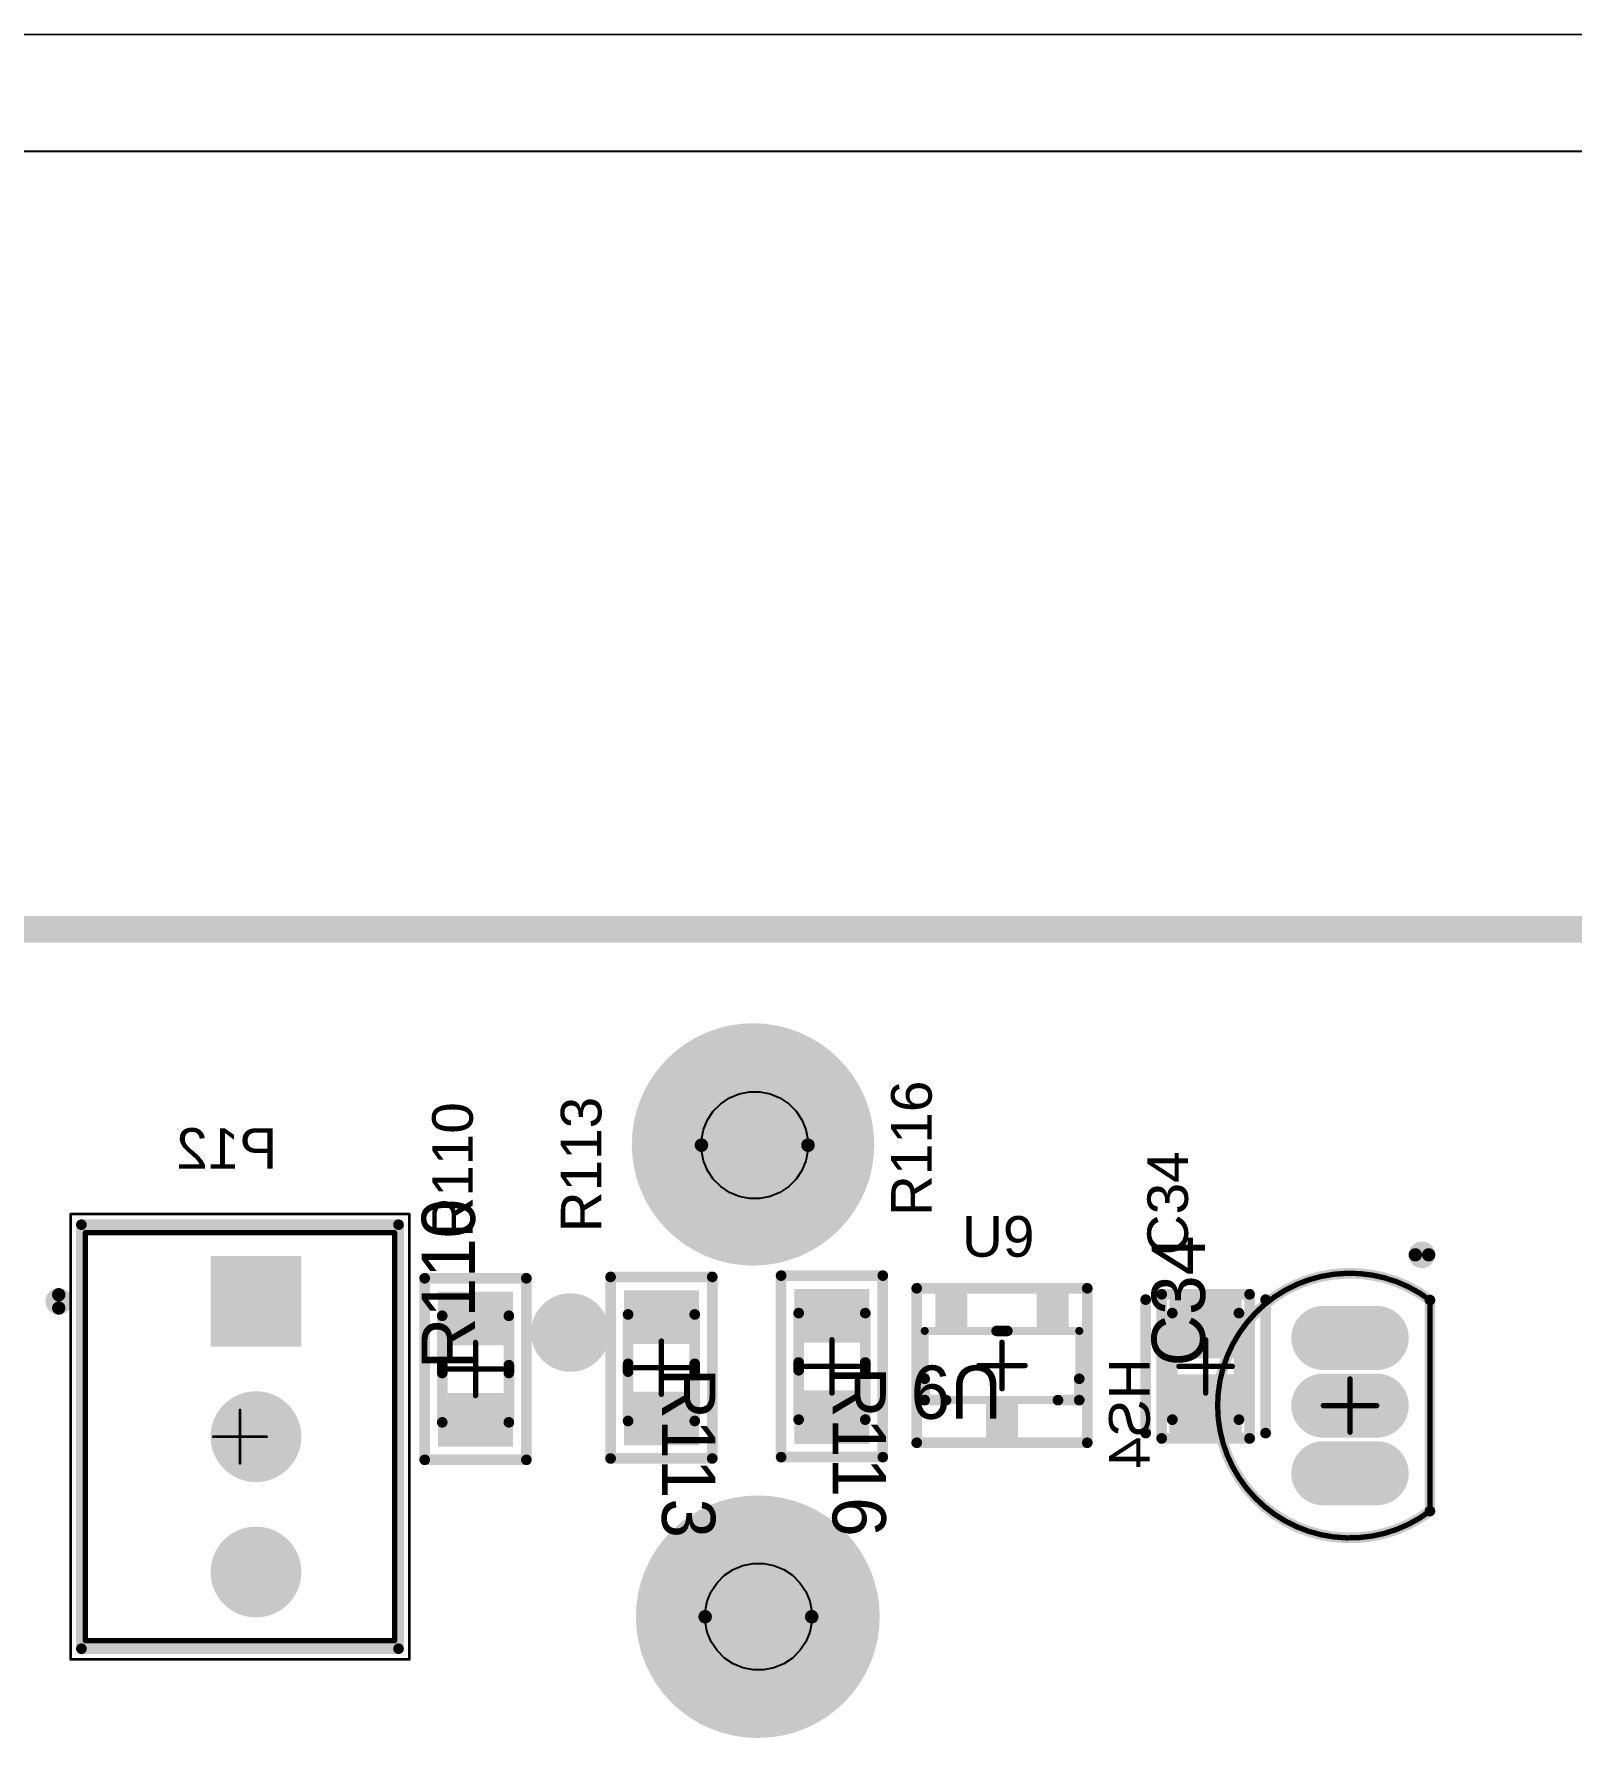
# Model space of a CAD drawing. Header units: millimetres. Extents: x 54 to 247, y 53 to 195.
# Drawn here: x 184.12 to 212.98, y 162.6 to 194.58 of the extents above; entities that cross this region are included whole.
import ezdxf

# ---------------------------------------------------------------- set-up
doc = ezdxf.new("R2010")
doc.units = ezdxf.units.MM
for name, color, linetype in [('BottomOverlay', 54, 'Continuous'), ('BottomSolder', 6, 'Continuous'), ('Mechanical1', 6, 'Continuous'), ('Mechanical10', 56, 'Continuous'), ('Mechanical12', 56, 'Continuous'), ('Mechanical13', 56, 'Continuous'), ('Mechanical15', 56, 'Continuous'), ('MultiLayer', 9, 'Continuous'), ('PadHoleLayer', 156, 'Continuous'), ('TopOverlay', 2, 'Continuous'), ('TopPaste', 8, 'Continuous'), ('TopSolder', 216, 'Continuous'), ('ViaHoleLayer', 16, 'Continuous')]:
    doc.layers.add(name, color=color, linetype=linetype)
doc.styles.add('Arial', font='arial.ttf', dxfattribs={"height": 0.2})

# ---------------------------------------------------------------- blocks, each defined once
blk = doc.blocks.new('V______CRCW0805__3_IPC_B_175')
at = {"layer": 'TopPaste'}
for points in [[(-1.454, 0.704), (-0.448, 0.704), (-0.448, -0.704), (-1.454, -0.704)], [(0.448, 0.704), (1.454, 0.704), (1.454, -0.704), (0.448, -0.704)]]:
    blk.add_hatch(color=8, dxfattribs=at).paths.add_polyline_path(points)
at = {"layer": 'TopSolder'}
for points in [[(-1.454, 0.704), (-0.448, 0.704), (-0.448, -0.704), (-1.454, -0.704)], [(0.448, 0.704), (1.454, 0.704), (1.454, -0.704), (0.448, -0.704)]]:
    blk.add_hatch(color=216, dxfattribs=at).paths.add_polyline_path(points)
at = {"layer": 'Mechanical10', "const_width": 0.2}
for points in [[(1.704, 0.954), (-1.704, 0.954)], [(-1.704, -0.954), (-1.704, 0.954)], [(1.704, -0.954), (1.704, 0.954)], [(1.704, -0.954), (-1.704, -0.954)]]:
    blk.add_lwpolyline(points, dxfattribs=at)
at = {"layer": 'Mechanical10', "const_width": 0.1}
for points in [[(-1.754, 0.954, 1), (-1.654, 0.954, 1)], [(-1.754, 0.954, 1), (-1.654, 0.954, 1)], [(1.654, 0.954, 1), (1.754, 0.954, 1)], [(1.654, 0.954, 1), (1.754, 0.954, 1)], [(-1.754, -0.954, 1), (-1.654, -0.954, 1)], [(-1.754, -0.954, 1), (-1.654, -0.954, 1)], [(1.654, -0.954, 1), (1.754, -0.954, 1)], [(1.654, -0.954, 1), (1.754, -0.954, 1)]]:
    blk.add_lwpolyline(points, format="xyb", close=True, dxfattribs=at)
at = {"layer": 'Mechanical12', "const_width": 0.2}
for points in [[(1, 0.625), (-1, 0.625)], [(-1, -0.625), (-1, 0.625)], [(1, -0.625), (1, 0.625)], [(1, -0.625), (-1, -0.625)]]:
    blk.add_lwpolyline(points, dxfattribs=at)
at = {"layer": 'Mechanical12', "const_width": 0.1}
for points in [[(-1.05, 0.625, 1), (-0.95, 0.625, 1)], [(-1.05, 0.625, 1), (-0.95, 0.625, 1)], [(0.95, 0.625, 1), (1.05, 0.625, 1)], [(0.95, 0.625, 1), (1.05, 0.625, 1)], [(-1.05, -0.625, 1), (-0.95, -0.625, 1)], [(-1.05, -0.625, 1), (-0.95, -0.625, 1)], [(0.95, -0.625, 1), (1.05, -0.625, 1)], [(0.95, -0.625, 1), (1.05, -0.625, 1)]]:
    blk.add_lwpolyline(points, format="xyb", close=True, dxfattribs=at)
at = {"layer": 'Mechanical15'}
for points, const_width in [([(1.704, 0.954), (-1.704, 0.954)], 0.2), ([(-1.704, -0.954), (-1.704, 0.954)], 0.2), ([(1.704, -0.954), (1.704, 0.954)], 0.2), ([(0, -0.5), (0, 0.5)], 0.1), ([(0.5, 0), (-0.5, 0)], 0.1), ([(1.704, -0.954), (-1.704, -0.954)], 0.2)]:
    blk.add_lwpolyline(points, dxfattribs=dict(at, const_width=const_width))
for points, const_width in [([(-1.754, 0.954, 1), (-1.654, 0.954, 1)], 0.1), ([(-1.754, 0.954, 1), (-1.654, 0.954, 1)], 0.1), ([(1.654, 0.954, 1), (1.754, 0.954, 1)], 0.1), ([(1.654, 0.954, 1), (1.754, 0.954, 1)], 0.1), ([(-0.025, 0.5, 1), (0.025, 0.5, 1)], 0.05), ([(-0.525, 0, 1), (-0.475, 0, 1)], 0.05), ([(0.475, 0, 1), (0.525, 0, 1)], 0.05), ([(-0.025, -0.5, 1), (0.025, -0.5, 1)], 0.05), ([(-1.754, -0.954, 1), (-1.654, -0.954, 1)], 0.1), ([(-1.754, -0.954, 1), (-1.654, -0.954, 1)], 0.1), ([(1.654, -0.954, 1), (1.754, -0.954, 1)], 0.1), ([(1.654, -0.954, 1), (1.754, -0.954, 1)], 0.1)]:
    blk.add_lwpolyline(points, format="xyb", close=True, dxfattribs=dict(at, const_width=const_width))
at = {"layer": 'TopOverlay', "const_width": 0.2}
for points in [[(0.073, 0.625), (-0.073, 0.625)], [(0.073, -0.625), (-0.073, -0.625)]]:
    blk.add_lwpolyline(points, dxfattribs=at)
at = {"layer": 'TopOverlay', "const_width": 0.1}
for points in [[(-0.123, 0.625, 1), (-0.023, 0.625, 1)], [(0.023, 0.625, 1), (0.123, 0.625, 1)], [(-0.123, -0.625, 1), (-0.023, -0.625, 1)], [(0.023, -0.625, 1), (0.123, -0.625, 1)]]:
    blk.add_lwpolyline(points, format="xyb", close=True, dxfattribs=at)
at = {"layer": 'Mechanical10'}
blk.add_text('R116', height=1, dxfattribs=at).set_placement((0, 0.011))
blk = doc.blocks.new('V______CRCW0805__3_IPC_B_178')
at = {"layer": 'TopPaste'}
for points in [[(-1.454, 0.704), (-0.448, 0.704), (-0.448, -0.704), (-1.454, -0.704)], [(0.448, 0.704), (1.454, 0.704), (1.454, -0.704), (0.448, -0.704)]]:
    blk.add_hatch(color=8, dxfattribs=at).paths.add_polyline_path(points)
at = {"layer": 'TopSolder'}
for points in [[(-1.454, 0.704), (-0.448, 0.704), (-0.448, -0.704), (-1.454, -0.704)], [(0.448, 0.704), (1.454, 0.704), (1.454, -0.704), (0.448, -0.704)]]:
    blk.add_hatch(color=216, dxfattribs=at).paths.add_polyline_path(points)
at = {"layer": 'Mechanical10', "const_width": 0.2}
for points in [[(1.704, 0.954), (-1.704, 0.954)], [(-1.704, -0.954), (-1.704, 0.954)], [(1.704, -0.954), (1.704, 0.954)], [(1.704, -0.954), (-1.704, -0.954)]]:
    blk.add_lwpolyline(points, dxfattribs=at)
at = {"layer": 'Mechanical10', "const_width": 0.1}
for points in [[(-1.754, 0.954, 1), (-1.654, 0.954, 1)], [(-1.754, 0.954, 1), (-1.654, 0.954, 1)], [(1.654, 0.954, 1), (1.754, 0.954, 1)], [(1.654, 0.954, 1), (1.754, 0.954, 1)], [(-1.754, -0.954, 1), (-1.654, -0.954, 1)], [(-1.754, -0.954, 1), (-1.654, -0.954, 1)], [(1.654, -0.954, 1), (1.754, -0.954, 1)], [(1.654, -0.954, 1), (1.754, -0.954, 1)]]:
    blk.add_lwpolyline(points, format="xyb", close=True, dxfattribs=at)
at = {"layer": 'Mechanical12', "const_width": 0.2}
for points in [[(1, 0.625), (-1, 0.625)], [(-1, -0.625), (-1, 0.625)], [(1, -0.625), (1, 0.625)], [(1, -0.625), (-1, -0.625)]]:
    blk.add_lwpolyline(points, dxfattribs=at)
at = {"layer": 'Mechanical12', "const_width": 0.1}
for points in [[(-1.05, 0.625, 1), (-0.95, 0.625, 1)], [(-1.05, 0.625, 1), (-0.95, 0.625, 1)], [(0.95, 0.625, 1), (1.05, 0.625, 1)], [(0.95, 0.625, 1), (1.05, 0.625, 1)], [(-1.05, -0.625, 1), (-0.95, -0.625, 1)], [(-1.05, -0.625, 1), (-0.95, -0.625, 1)], [(0.95, -0.625, 1), (1.05, -0.625, 1)], [(0.95, -0.625, 1), (1.05, -0.625, 1)]]:
    blk.add_lwpolyline(points, format="xyb", close=True, dxfattribs=at)
at = {"layer": 'Mechanical15'}
for points, const_width in [([(1.704, 0.954), (-1.704, 0.954)], 0.2), ([(-1.704, -0.954), (-1.704, 0.954)], 0.2), ([(1.704, -0.954), (1.704, 0.954)], 0.2), ([(0, -0.5), (0, 0.5)], 0.1), ([(0.5, 0), (-0.5, 0)], 0.1), ([(1.704, -0.954), (-1.704, -0.954)], 0.2)]:
    blk.add_lwpolyline(points, dxfattribs=dict(at, const_width=const_width))
for points, const_width in [([(-1.754, 0.954, 1), (-1.654, 0.954, 1)], 0.1), ([(-1.754, 0.954, 1), (-1.654, 0.954, 1)], 0.1), ([(1.654, 0.954, 1), (1.754, 0.954, 1)], 0.1), ([(1.654, 0.954, 1), (1.754, 0.954, 1)], 0.1), ([(-0.025, 0.5, 1), (0.025, 0.5, 1)], 0.05), ([(-0.525, 0, 1), (-0.475, 0, 1)], 0.05), ([(0.475, 0, 1), (0.525, 0, 1)], 0.05), ([(-0.025, -0.5, 1), (0.025, -0.5, 1)], 0.05), ([(-1.754, -0.954, 1), (-1.654, -0.954, 1)], 0.1), ([(-1.754, -0.954, 1), (-1.654, -0.954, 1)], 0.1), ([(1.654, -0.954, 1), (1.754, -0.954, 1)], 0.1), ([(1.654, -0.954, 1), (1.754, -0.954, 1)], 0.1)]:
    blk.add_lwpolyline(points, format="xyb", close=True, dxfattribs=dict(at, const_width=const_width))
at = {"layer": 'TopOverlay', "const_width": 0.2}
for points in [[(0.073, 0.625), (-0.073, 0.625)], [(0.073, -0.625), (-0.073, -0.625)]]:
    blk.add_lwpolyline(points, dxfattribs=at)
at = {"layer": 'TopOverlay', "const_width": 0.1}
for points in [[(-0.123, 0.625, 1), (-0.023, 0.625, 1)], [(0.023, 0.625, 1), (0.123, 0.625, 1)], [(-0.123, -0.625, 1), (-0.023, -0.625, 1)], [(0.023, -0.625, 1), (0.123, -0.625, 1)]]:
    blk.add_lwpolyline(points, format="xyb", close=True, dxfattribs=at)
at = {"layer": 'Mechanical10'}
blk.add_text('R113', height=1, dxfattribs=at).set_placement((0, 0.011))
blk = doc.blocks.new('V______CRCW0805__3_IPC_B_181')
at = {"layer": 'TopPaste'}
for points in [[(-1.454, 0.704), (-0.448, 0.704), (-0.448, -0.704), (-1.454, -0.704)], [(0.448, 0.704), (1.454, 0.704), (1.454, -0.704), (0.448, -0.704)]]:
    blk.add_hatch(color=8, dxfattribs=at).paths.add_polyline_path(points)
at = {"layer": 'TopSolder'}
for points in [[(-1.454, 0.704), (-0.448, 0.704), (-0.448, -0.704), (-1.454, -0.704)], [(0.448, 0.704), (1.454, 0.704), (1.454, -0.704), (0.448, -0.704)]]:
    blk.add_hatch(color=216, dxfattribs=at).paths.add_polyline_path(points)
at = {"layer": 'Mechanical10', "const_width": 0.2}
for points in [[(-1.704, 0.954), (1.704, 0.954)], [(-1.704, 0.954), (-1.704, -0.954)], [(1.704, 0.954), (1.704, -0.954)], [(-1.704, -0.954), (1.704, -0.954)]]:
    blk.add_lwpolyline(points, dxfattribs=at)
at = {"layer": 'Mechanical10', "const_width": 0.1}
for points in [[(-1.754, 0.954, 1), (-1.654, 0.954, 1)], [(-1.754, 0.954, 1), (-1.654, 0.954, 1)], [(1.654, 0.954, 1), (1.754, 0.954, 1)], [(1.654, 0.954, 1), (1.754, 0.954, 1)], [(-1.754, -0.954, 1), (-1.654, -0.954, 1)], [(-1.754, -0.954, 1), (-1.654, -0.954, 1)], [(1.654, -0.954, 1), (1.754, -0.954, 1)], [(1.654, -0.954, 1), (1.754, -0.954, 1)]]:
    blk.add_lwpolyline(points, format="xyb", close=True, dxfattribs=at)
at = {"layer": 'Mechanical12', "const_width": 0.2}
for points in [[(-1, 0.625), (1, 0.625)], [(-1, 0.625), (-1, -0.625)], [(1, 0.625), (1, -0.625)], [(-1, -0.625), (1, -0.625)]]:
    blk.add_lwpolyline(points, dxfattribs=at)
at = {"layer": 'Mechanical12', "const_width": 0.1}
for points in [[(-1.05, 0.625, 1), (-0.95, 0.625, 1)], [(-1.05, 0.625, 1), (-0.95, 0.625, 1)], [(0.95, 0.625, 1), (1.05, 0.625, 1)], [(0.95, 0.625, 1), (1.05, 0.625, 1)], [(-1.05, -0.625, 1), (-0.95, -0.625, 1)], [(-1.05, -0.625, 1), (-0.95, -0.625, 1)], [(0.95, -0.625, 1), (1.05, -0.625, 1)], [(0.95, -0.625, 1), (1.05, -0.625, 1)]]:
    blk.add_lwpolyline(points, format="xyb", close=True, dxfattribs=at)
at = {"layer": 'Mechanical15'}
for points, const_width in [([(-1.704, 0.954), (1.704, 0.954)], 0.2), ([(-1.704, 0.954), (-1.704, -0.954)], 0.2), ([(1.704, 0.954), (1.704, -0.954)], 0.2), ([(0, 0.5), (0, -0.5)], 0.1), ([(-0.5, 0), (0.5, 0)], 0.1), ([(-1.704, -0.954), (1.704, -0.954)], 0.2)]:
    blk.add_lwpolyline(points, dxfattribs=dict(at, const_width=const_width))
for points, const_width in [([(-1.754, 0.954, 1), (-1.654, 0.954, 1)], 0.1), ([(-1.754, 0.954, 1), (-1.654, 0.954, 1)], 0.1), ([(1.654, 0.954, 1), (1.754, 0.954, 1)], 0.1), ([(1.654, 0.954, 1), (1.754, 0.954, 1)], 0.1), ([(-0.025, 0.5, 1), (0.025, 0.5, 1)], 0.05), ([(-0.525, 0, 1), (-0.475, 0, 1)], 0.05), ([(0.475, 0, 1), (0.525, 0, 1)], 0.05), ([(-0.025, -0.5, 1), (0.025, -0.5, 1)], 0.05), ([(-1.754, -0.954, 1), (-1.654, -0.954, 1)], 0.1), ([(-1.754, -0.954, 1), (-1.654, -0.954, 1)], 0.1), ([(1.654, -0.954, 1), (1.754, -0.954, 1)], 0.1), ([(1.654, -0.954, 1), (1.754, -0.954, 1)], 0.1)]:
    blk.add_lwpolyline(points, format="xyb", close=True, dxfattribs=dict(at, const_width=const_width))
at = {"layer": 'TopOverlay', "const_width": 0.2}
for points in [[(-0.073, 0.625), (0.073, 0.625)], [(-0.073, -0.625), (0.073, -0.625)]]:
    blk.add_lwpolyline(points, dxfattribs=at)
at = {"layer": 'TopOverlay', "const_width": 0.1}
for points in [[(-0.123, 0.625, 1), (-0.023, 0.625, 1)], [(0.023, 0.625, 1), (0.123, 0.625, 1)], [(-0.123, -0.625, 1), (-0.023, -0.625, 1)], [(0.023, -0.625, 1), (0.123, -0.625, 1)]]:
    blk.add_lwpolyline(points, format="xyb", close=True, dxfattribs=at)
at = {"layer": 'Mechanical10'}
blk.add_text('R110', height=1, dxfattribs=at).set_placement((0, 0.011))
blk = doc.blocks.new('KEMET_C0805C_DN_IPC_C_192')
at = {"layer": 'TopPaste'}
for points in [[(-1.253, 0.678), (-0.148, 0.678), (-0.148, -0.678), (-1.253, -0.678)], [(0.148, 0.678), (1.253, 0.678), (1.253, -0.678), (0.148, -0.678)]]:
    blk.add_hatch(color=8, dxfattribs=at).paths.add_polyline_path(points)
at = {"layer": 'TopSolder'}
for points in [[(-1.253, 0.678), (-0.148, 0.678), (-0.148, -0.678), (-1.253, -0.678)], [(0.148, 0.678), (1.253, 0.678), (1.253, -0.678), (0.148, -0.678)]]:
    blk.add_hatch(color=216, dxfattribs=at).paths.add_polyline_path(points)
at = {"layer": 'Mechanical10', "const_width": 0.2}
for points in [[(-1.353, 0.825), (1.353, 0.825)], [(-1.353, 0.825), (-1.353, -0.825)], [(1.353, 0.825), (1.353, -0.825)], [(-1.353, -0.825), (1.353, -0.825)]]:
    blk.add_lwpolyline(points, dxfattribs=at)
at = {"layer": 'Mechanical10', "const_width": 0.1}
for points in [[(-1.403, 0.825, 1), (-1.303, 0.825, 1)], [(-1.403, 0.825, 1), (-1.303, 0.825, 1)], [(1.303, 0.825, 1), (1.403, 0.825, 1)], [(1.303, 0.825, 1), (1.403, 0.825, 1)], [(-1.403, -0.825, 1), (-1.303, -0.825, 1)], [(-1.403, -0.825, 1), (-1.303, -0.825, 1)], [(1.303, -0.825, 1), (1.403, -0.825, 1)], [(1.303, -0.825, 1), (1.403, -0.825, 1)]]:
    blk.add_lwpolyline(points, format="xyb", close=True, dxfattribs=at)
at = {"layer": 'Mechanical12', "const_width": 0.2}
for points in [[(-1, 0.625), (1, 0.625)], [(-1, 0.625), (-1, -0.625)], [(1, 0.625), (1, -0.625)], [(-1, -0.625), (1, -0.625)]]:
    blk.add_lwpolyline(points, dxfattribs=at)
at = {"layer": 'Mechanical12', "const_width": 0.1}
for points in [[(-1.05, 0.625, 1), (-0.95, 0.625, 1)], [(-1.05, 0.625, 1), (-0.95, 0.625, 1)], [(0.95, 0.625, 1), (1.05, 0.625, 1)], [(0.95, 0.625, 1), (1.05, 0.625, 1)], [(-1.05, -0.625, 1), (-0.95, -0.625, 1)], [(-1.05, -0.625, 1), (-0.95, -0.625, 1)], [(0.95, -0.625, 1), (1.05, -0.625, 1)], [(0.95, -0.625, 1), (1.05, -0.625, 1)]]:
    blk.add_lwpolyline(points, format="xyb", close=True, dxfattribs=at)
at = {"layer": 'Mechanical15'}
for points, const_width in [([(-1.353, 0.825), (1.353, 0.825)], 0.2), ([(-1.353, 0.825), (-1.353, -0.825)], 0.2), ([(1.353, 0.825), (1.353, -0.825)], 0.2), ([(0, 0.5), (0, -0.5)], 0.1), ([(-0.5, 0), (0.5, 0)], 0.1), ([(-1.353, -0.825), (1.353, -0.825)], 0.2)]:
    blk.add_lwpolyline(points, dxfattribs=dict(at, const_width=const_width))
for points, const_width in [([(-1.403, 0.825, 1), (-1.303, 0.825, 1)], 0.1), ([(-1.403, 0.825, 1), (-1.303, 0.825, 1)], 0.1), ([(1.303, 0.825, 1), (1.403, 0.825, 1)], 0.1), ([(1.303, 0.825, 1), (1.403, 0.825, 1)], 0.1), ([(-0.025, 0.5, 1), (0.025, 0.5, 1)], 0.05), ([(-0.525, 0, 1), (-0.475, 0, 1)], 0.05), ([(0.475, 0, 1), (0.525, 0, 1)], 0.05), ([(-0.025, -0.5, 1), (0.025, -0.5, 1)], 0.05), ([(-1.403, -0.825, 1), (-1.303, -0.825, 1)], 0.1), ([(-1.403, -0.825, 1), (-1.303, -0.825, 1)], 0.1), ([(1.303, -0.825, 1), (1.403, -0.825, 1)], 0.1), ([(1.303, -0.825, 1), (1.403, -0.825, 1)], 0.1)]:
    blk.add_lwpolyline(points, format="xyb", close=True, dxfattribs=dict(at, const_width=const_width))
at = {"layer": 'TopOverlay', "const_width": 0.2}
for points in [[(-1.253, 1.125), (1.253, 1.125)], [(-1.253, -1.125), (1.253, -1.125)]]:
    blk.add_lwpolyline(points, dxfattribs=at)
at = {"layer": 'TopOverlay', "const_width": 0.1}
for points in [[(-1.303, 1.125, 1), (-1.203, 1.125, 1)], [(1.203, 1.125, 1), (1.303, 1.125, 1)], [(-1.303, -1.125, 1), (-1.203, -1.125, 1)], [(1.203, -1.125, 1), (1.303, -1.125, 1)]]:
    blk.add_lwpolyline(points, format="xyb", close=True, dxfattribs=at)
at = {"layer": 'Mechanical10'}
blk.add_text('C34', height=1, dxfattribs=at).set_placement((0, 0.011))
blk = doc.blocks.new('N________TL431AQDBZR_215_0_198')
at = {"layer": 'TopPaste'}
for points in [[(-0.25, 0.7), (0.25, 0.7), (0.25, 1.3), (-0.25, 1.3)], [(-1.2, -1.3), (-0.7, -1.3), (-0.7, -0.7), (-1.2, -0.7)], [(0.7, -1.3), (1.2, -1.3), (1.2, -0.7), (0.7, -0.7)]]:
    blk.add_hatch(color=8, dxfattribs=at).paths.add_polyline_path(points)
at = {"layer": 'TopSolder'}
for points in [[(-0.3, 0.65), (-0.3, 1.35), (0.3, 1.35), (0.3, 0.65)], [(-1.25, -1.35), (-1.25, -0.65), (-0.65, -0.65), (-0.65, -1.35)], [(0.65, -1.35), (0.65, -0.65), (1.25, -0.65), (1.25, -1.35)]]:
    blk.add_hatch(color=216, dxfattribs=at).paths.add_polyline_path(points)
at = {"layer": 'Mechanical10', "const_width": 0.2}
for points in [[(1.6, 1.45), (-1.6, 1.45)], [(-1.6, 1.45), (-1.6, -1.45)], [(1.6, 1.45), (1.6, -1.45)], [(1.6, -1.45), (-1.6, -1.45)]]:
    blk.add_lwpolyline(points, dxfattribs=at)
at = {"layer": 'Mechanical10', "const_width": 0.1}
for points in [[(-1.65, 1.45, 1), (-1.55, 1.45, 1)], [(-1.65, 1.45, 1), (-1.55, 1.45, 1)], [(1.55, 1.45, 1), (1.65, 1.45, 1)], [(1.55, 1.45, 1), (1.65, 1.45, 1)], [(-1.65, -1.45, 1), (-1.55, -1.45, 1)], [(-1.65, -1.45, 1), (-1.55, -1.45, 1)], [(1.55, -1.45, 1), (1.65, -1.45, 1)], [(1.55, -1.45, 1), (1.65, -1.45, 1)]]:
    blk.add_lwpolyline(points, format="xyb", close=True, dxfattribs=at)
at = {"layer": 'Mechanical12', "const_width": 0.15}
for points in [[(1.45, 0.65), (-1.45, 0.65)], [(-1.45, 0.65), (-1.45, -0.65)], [(1.45, 0.65), (1.45, -0.65)], [(1.45, -0.65), (-1.45, -0.65)]]:
    blk.add_lwpolyline(points, dxfattribs=at)
at = {"layer": 'Mechanical12', "const_width": 0.075}
for points in [[(-1.488, 0.65, 1), (-1.413, 0.65, 1)], [(-1.488, 0.65, 1), (-1.413, 0.65, 1)], [(1.412, 0.65, 1), (1.487, 0.65, 1)], [(1.412, 0.65, 1), (1.487, 0.65, 1)], [(-1.488, -0.65, 1), (-1.413, -0.65, 1)], [(-1.488, -0.65, 1), (-1.413, -0.65, 1)], [(1.412, -0.65, 1), (1.487, -0.65, 1)], [(1.412, -0.65, 1), (1.487, -0.65, 1)]]:
    blk.add_lwpolyline(points, format="xyb", close=True, dxfattribs=at)
at = {"layer": 'Mechanical15'}
for points, const_width in [([(1.6, 1.45), (-1.6, 1.45)], 0.2), ([(-1.6, 1.45), (-1.6, -1.45)], 0.2), ([(1.6, 1.45), (1.6, -1.45)], 0.2), ([(0, 0.435), (0, -0.435)], 0.1), ([(0.435, 0), (-0.435, 0)], 0.1), ([(1.6, -1.45), (-1.6, -1.45)], 0.2)]:
    blk.add_lwpolyline(points, dxfattribs=dict(at, const_width=const_width))
for points, const_width in [([(-1.65, 1.45, 1), (-1.55, 1.45, 1)], 0.1), ([(-1.65, 1.45, 1), (-1.55, 1.45, 1)], 0.1), ([(1.55, 1.45, 1), (1.65, 1.45, 1)], 0.1), ([(1.55, 1.45, 1), (1.65, 1.45, 1)], 0.1), ([(-0.025, 0.435, 1), (0.025, 0.435, 1)], 0.05), ([(-0.46, 0, 1), (-0.41, 0, 1)], 0.05), ([(0.41, 0, 1), (0.46, 0, 1)], 0.05), ([(-0.025, -0.435, 1), (0.025, -0.435, 1)], 0.05), ([(-1.65, -1.45, 1), (-1.55, -1.45, 1)], 0.1), ([(-1.65, -1.45, 1), (-1.55, -1.45, 1)], 0.1), ([(1.55, -1.45, 1), (1.65, -1.45, 1)], 0.1), ([(1.55, -1.45, 1), (1.65, -1.45, 1)], 0.1)]:
    blk.add_lwpolyline(points, format="xyb", close=True, dxfattribs=dict(at, const_width=const_width))
at = {"layer": 'TopOverlay', "const_width": 0.2}
for points in [[(-1.05, 0.65), (-1.45, 0.65)], [(-1.45, 0.649), (-1.45, 0.249)], [(1.45, 0.65), (1.05, 0.65)], [(1.451, 0.649), (1.451, 0.249)], [(0.1, -0.65), (-0.1, -0.65)]]:
    blk.add_lwpolyline(points, dxfattribs=at)
at = {"layer": 'TopOverlay', "const_width": 0.1}
for points in [[(-1.5, 0.65, 1), (-1.4, 0.65, 1)], [(-1.5, 0.649, 1), (-1.4, 0.649, 1)], [(-1.1, 0.65, 1), (-1, 0.65, 1)], [(1, 0.65, 1), (1.1, 0.65, 1)], [(1.4, 0.65, 1), (1.5, 0.65, 1)], [(1.401, 0.649, 1), (1.501, 0.649, 1)], [(-1.5, 0.249, 1), (-1.4, 0.249, 1)], [(1.401, 0.249, 1), (1.501, 0.249, 1)], [(-0.15, -0.65, 1), (-0.05, -0.65, 1)], [(0.05, -0.65, 1), (0.15, -0.65, 1)]]:
    blk.add_lwpolyline(points, format="xyb", close=True, dxfattribs=at)
at = {"layer": 'Mechanical10'}
blk.add_text('U9', height=1, dxfattribs=at).set_placement((0, 0))
blk = doc.blocks.new('61900311121_B_203')
at = {"layer": 'BottomSolder'}
h = blk.add_hatch(color=6, dxfattribs=at)
edge = h.paths.add_edge_path()
edge.add_arc((-2.54, -0.3), 0.852, 0, 360)
h = blk.add_hatch(color=6, dxfattribs=at)
edge = h.paths.add_edge_path()
edge.add_arc((0, -0.3), 0.852, 0, 360)
blk.add_hatch(color=6, dxfattribs=at).paths.add_polyline_path([(1.688, 0.552), (3.392, 0.552), (3.392, -1.152), (1.688, -1.152)])
at = {"layer": 'MultiLayer'}
h = blk.add_hatch(color=9, dxfattribs=at)
edge = h.paths.add_edge_path()
edge.add_arc((-2.54, -0.3), 0.75, 0, 360)
h = blk.add_hatch(color=9, dxfattribs=at)
edge = h.paths.add_edge_path()
edge.add_arc((0, -0.3), 0.75, 0, 360)
blk.add_hatch(color=9, dxfattribs=at).paths.add_polyline_path([(1.79, 0.45), (3.29, 0.45), (3.29, -1.05), (1.79, -1.05)])
at = {"layer": 'PadHoleLayer'}
h = blk.add_hatch(color=156, dxfattribs=at)
edge = h.paths.add_edge_path()
edge.add_arc((-2.54, -0.3), 0.5, 0, 360)
h = blk.add_hatch(color=156, dxfattribs=at)
edge = h.paths.add_edge_path()
edge.add_arc((0, -0.3), 0.5, 0, 360)
h = blk.add_hatch(color=156, dxfattribs=at)
edge = h.paths.add_edge_path()
edge.add_arc((2.54, -0.3), 0.5, 0, 360)
at = {"layer": 'TopSolder'}
h = blk.add_hatch(color=216, dxfattribs=at)
edge = h.paths.add_edge_path()
edge.add_arc((-2.54, -0.3), 0.852, 0, 360)
h = blk.add_hatch(color=216, dxfattribs=at)
edge = h.paths.add_edge_path()
edge.add_arc((0, -0.3), 0.852, 0, 360)
blk.add_hatch(color=216, dxfattribs=at).paths.add_polyline_path([(1.688, 0.552), (3.392, 0.552), (3.392, -1.152), (1.688, -1.152)])
at = {"layer": 'BottomOverlay'}
for points, const_width in [([(2.665, 3.4, 1), (2.415, 3.4, 1)], 0.25), ([(2.353, 3.4, 1), (2.478, 3.4, 1)], 0.125), ([(2.602, 3.4, 1), (2.727, 3.4, 1)], 0.125), ([(-4.03, 2.975, 1), (-3.93, 2.975, 1)], 0.1), ([(-4.03, 2.975, 1), (-3.93, 2.975, 1)], 0.1), ([(3.93, 2.975, 1), (4.03, 2.975, 1)], 0.1), ([(3.93, 2.975, 1), (4.03, 2.975, 1)], 0.1), ([(-4.03, -2.975, 1), (-3.93, -2.975, 1)], 0.1), ([(-4.03, -2.975, 1), (-3.93, -2.975, 1)], 0.1), ([(3.93, -2.975, 1), (4.03, -2.975, 1)], 0.1), ([(3.93, -2.975, 1), (4.03, -2.975, 1)], 0.1)]:
    blk.add_lwpolyline(points, format="xyb", close=True, dxfattribs=dict(at, const_width=const_width))
at = {"layer": 'BottomOverlay', "const_width": 0.2}
for points in [[(-3.98, 2.975), (3.98, 2.975)], [(-3.98, 2.975), (-3.98, -2.975)], [(3.98, 2.975), (3.98, -2.975)], [(-3.98, -2.975), (3.98, -2.975)]]:
    blk.add_lwpolyline(points, dxfattribs=at)
at = {"layer": 'Mechanical13', "const_width": 0.1}
for points in [[(-3.83, 2.9), (-3.83, -2.9)], [(-3.83, 2.9), (3.83, 2.9)], [(3.83, 2.9), (3.83, -2.9)], [(-3.83, -2.9), (3.83, -2.9)]]:
    blk.add_lwpolyline(points, dxfattribs=at)
at = {"layer": 'Mechanical13', "const_width": 0.05}
for points in [[(-3.855, 2.9, 1), (-3.805, 2.9, 1)], [(-3.855, 2.9, 1), (-3.805, 2.9, 1)], [(3.805, 2.9, 1), (3.855, 2.9, 1)], [(3.805, 2.9, 1), (3.855, 2.9, 1)], [(-3.855, -2.9, 1), (-3.805, -2.9, 1)], [(-3.855, -2.9, 1), (-3.805, -2.9, 1)], [(3.805, -2.9, 1), (3.855, -2.9, 1)], [(3.805, -2.9, 1), (3.855, -2.9, 1)]]:
    blk.add_lwpolyline(points, format="xyb", close=True, dxfattribs=at)
at = {"layer": 'Mechanical15', "const_width": 0.05}
for points in [[(-4.18, 3.175), (-4.18, -3.175)], [(-4.18, 3.175), (4.18, 3.175)], [(4.18, 3.175), (4.18, -3.175)], [(0, 0.5), (0, -0.5)], [(-0.5, 0), (0.5, 0)], [(-4.18, -3.175), (4.18, -3.175)]]:
    blk.add_lwpolyline(points, dxfattribs=at)
at = {"layer": 'Mechanical15', "const_width": 0.025}
for points in [[(-4.192, 3.175, 1), (-4.167, 3.175, 1)], [(-4.192, 3.175, 1), (-4.167, 3.175, 1)], [(4.167, 3.175, 1), (4.192, 3.175, 1)], [(4.167, 3.175, 1), (4.192, 3.175, 1)], [(-0.012, 0.5, 1), (0.012, 0.5, 1)], [(-0.512, 0, 1), (-0.487, 0, 1)], [(0.488, 0, 1), (0.513, 0, 1)], [(-0.012, -0.5, 1), (0.012, -0.5, 1)], [(-4.192, -3.175, 1), (-4.167, -3.175, 1)], [(-4.192, -3.175, 1), (-4.167, -3.175, 1)], [(4.167, -3.175, 1), (4.192, -3.175, 1)], [(4.167, -3.175, 1), (4.192, -3.175, 1)]]:
    blk.add_lwpolyline(points, format="xyb", close=True, dxfattribs=at)
blk = doc.blocks.new('TO_92A_B_207')
at = {"layer": 'BottomSolder'}
h = blk.add_hatch(color=6, dxfattribs=at)
edge = h.paths.add_edge_path()
edge.add_arc((-0.5, 1.27), 0.602, 90, 270)
edge.add_line((-0.5, 0.668), (0.5, 0.668))
edge.add_arc((0.5, 1.27), 0.602, 270, 450)
edge.add_line((0.5, 1.872), (-0.5, 1.872))
h = blk.add_hatch(color=6, dxfattribs=at)
edge = h.paths.add_edge_path()
edge.add_arc((-0.5, 0), 0.602, 90, 270)
edge.add_line((-0.5, -0.602), (0.5, -0.602))
edge.add_arc((0.5, 0), 0.602, 270, 450)
edge.add_line((0.5, 0.602), (-0.5, 0.602))
h = blk.add_hatch(color=6, dxfattribs=at)
edge = h.paths.add_edge_path()
edge.add_arc((-0.5, -1.27), 0.602, 90, 270)
edge.add_line((-0.5, -1.872), (0.5, -1.872))
edge.add_arc((0.5, -1.27), 0.602, 270, 450)
edge.add_line((0.5, -0.668), (-0.5, -0.668))
at = {"layer": 'MultiLayer'}
h = blk.add_hatch(color=9, dxfattribs=at)
edge = h.paths.add_edge_path()
edge.add_arc((-0.5, 1.27), 0.5, 90, 270)
edge.add_line((-0.5, 0.77), (0.5, 0.77))
edge.add_arc((0.5, 1.27), 0.5, 270, 450)
edge.add_line((0.5, 1.77), (-0.5, 1.77))
h = blk.add_hatch(color=9, dxfattribs=at)
edge = h.paths.add_edge_path()
edge.add_arc((-0.5, 0), 0.5, 90, 270)
edge.add_line((-0.5, -0.5), (0.5, -0.5))
edge.add_arc((0.5, 0), 0.5, 270, 450)
edge.add_line((0.5, 0.5), (-0.5, 0.5))
h = blk.add_hatch(color=9, dxfattribs=at)
edge = h.paths.add_edge_path()
edge.add_arc((-0.5, -1.27), 0.5, 90, 270)
edge.add_line((-0.5, -1.77), (0.5, -1.77))
edge.add_arc((0.5, -1.27), 0.5, 270, 450)
edge.add_line((0.5, -0.77), (-0.5, -0.77))
at = {"layer": 'PadHoleLayer'}
h = blk.add_hatch(color=156, dxfattribs=at)
edge = h.paths.add_edge_path()
edge.add_arc((0, 1.27), 0.45, 0, 360)
h = blk.add_hatch(color=156, dxfattribs=at)
edge = h.paths.add_edge_path()
edge.add_arc((0, 0), 0.45, 0, 360)
h = blk.add_hatch(color=156, dxfattribs=at)
edge = h.paths.add_edge_path()
edge.add_arc((0, -1.27), 0.45, 0, 360)
at = {"layer": 'TopSolder'}
h = blk.add_hatch(color=216, dxfattribs=at)
edge = h.paths.add_edge_path()
edge.add_arc((-0.5, 1.27), 0.602, 90, 270)
edge.add_line((-0.5, 0.668), (0.5, 0.668))
edge.add_arc((0.5, 1.27), 0.602, 270, 450)
edge.add_line((0.5, 1.872), (-0.5, 1.872))
h = blk.add_hatch(color=216, dxfattribs=at)
edge = h.paths.add_edge_path()
edge.add_arc((-0.5, 0), 0.602, 90, 270)
edge.add_line((-0.5, -0.602), (0.5, -0.602))
edge.add_arc((0.5, 0), 0.602, 270, 450)
edge.add_line((0.5, 0.602), (-0.5, 0.602))
h = blk.add_hatch(color=216, dxfattribs=at)
edge = h.paths.add_edge_path()
edge.add_arc((-0.5, -1.27), 0.602, 90, 270)
edge.add_line((-0.5, -1.872), (0.5, -1.872))
edge.add_arc((0.5, -1.27), 0.602, 270, 450)
edge.add_line((0.5, -0.668), (-0.5, -0.668))
at = {"layer": 'BottomOverlay'}
for points, const_width in [([(1.475, 2.83, 1), (1.225, 2.83, 1)], 0.25), ([(1.162, 2.83, 1), (1.287, 2.83, 1)], 0.125), ([(1.413, 2.83, 1), (1.538, 2.83, 1)], 0.125), ([(1.45, 1.98, 1), (1.55, 1.98, 1)], 0.1), ([(1.45, 1.98, 1), (1.55, 1.98, 1)], 0.1), ([(1.45, -1.98, 1), (1.55, -1.98, 1)], 0.1), ([(1.45, -1.98, 1), (1.55, -1.98, 1)], 0.1)]:
    blk.add_lwpolyline(points, format="xyb", close=True, dxfattribs=dict(at, const_width=const_width))
at = {"layer": 'BottomOverlay', "const_width": 0.2}
blk.add_lwpolyline([(1.5, -1.98, -2.01215), (1.5, 1.98)], format="xyb", dxfattribs=at)
blk.add_lwpolyline([(1.5, -1.98), (1.5, 1.98)], dxfattribs=at)
at = {"layer": 'Mechanical13', "const_width": 0.1}
blk.add_lwpolyline([(1.5, -1.98, -2.01215), (1.5, 1.98)], format="xyb", dxfattribs=at)
blk.add_lwpolyline([(1.5, -1.98), (1.5, 1.98)], dxfattribs=at)
at = {"layer": 'Mechanical13', "const_width": 0.05}
for points in [[(1.475, 1.98, 1), (1.525, 1.98, 1)], [(1.475, 1.98, 1), (1.525, 1.98, 1)], [(1.475, -1.98, 1), (1.525, -1.98, 1)], [(1.475, -1.98, 1), (1.525, -1.98, 1)]]:
    blk.add_lwpolyline(points, format="xyb", close=True, dxfattribs=at)
at = {"layer": 'Mechanical15', "const_width": 0.1}
for points in [[(0, -0.5), (0, 0.5)], [(-0.5, 0), (0.5, 0)]]:
    blk.add_lwpolyline(points, dxfattribs=at)
at = {"layer": 'Mechanical15', "const_width": 0.05}
for points in [[(-0.025, 0.5, 1), (0.025, 0.5, 1)], [(-0.525, 0, 1), (-0.475, 0, 1)], [(0.475, 0, 1), (0.525, 0, 1)], [(-0.025, -0.5, 1), (0.025, -0.5, 1)]]:
    blk.add_lwpolyline(points, format="xyb", close=True, dxfattribs=at)

msp = doc.modelspace()

# ---------------------------------------------------------------- hatches: boundary and pattern name
at = {"layer": 'BottomSolder'}
h = msp.add_hatch(color=6, dxfattribs=at)
edge = h.paths.add_edge_path()
edge.add_arc((194.183, 170.205), 0.737, 0, 360)
at = {"layer": 'TopSolder'}
h = msp.add_hatch(color=216, dxfattribs=at)
edge = h.paths.add_edge_path()
edge.add_arc((194.183, 170.205), 0.737, 0, 360)
at = {"layer": 'ViaHoleLayer'}
h = msp.add_hatch(color=16, dxfattribs=at)
edge = h.paths.add_edge_path()
edge.add_arc((194.183, 170.205), 0.356, 0, 360)

# ---------------------------------------------------------------- linework, layer by layer
at = {"layer": 'BottomSolder'}
for points, const_width in [([(197.637, 173.736, 1), (197.587, 173.736, 1)], 4.5), ([(196.462, 173.736, 1), (198.712, 173.736, 1)], 2.25), ([(196.512, 173.736, 1), (198.762, 173.736, 1)], 2.25), ([(197.739, 164.871, 1), (197.688, 164.871, 1)], 4.5), ([(196.563, 164.871, 1), (198.813, 164.871, 1)], 2.25), ([(196.614, 164.871, 1), (198.864, 164.871, 1)], 2.25)]:
    msp.add_lwpolyline(points, format="xyb", close=True, dxfattribs=dict(at, const_width=const_width))
at = {"layer": 'Mechanical1'}
for points in [[(54.901, 194.56), (229.901, 194.578)], [(54.915, 192.378), (229.901, 192.378)]]:
    msp.add_lwpolyline(points, dxfattribs=at)
at = {"layer": 'Mechanical1', "const_width": 0.5}
msp.add_lwpolyline([(61.341, 177.775), (246.341, 177.775)], dxfattribs=at)
at = {"layer": 'Mechanical1'}
for points, const_width in [([(198.643, 173.722, 1), (196.643, 173.722, 1)], 0.254), ([(196.58, 173.722, 1), (196.707, 173.722, 1)], 0.127), ([(198.58, 173.722, 1), (198.707, 173.722, 1)], 0.127), ([(198.714, 164.871, 1), (196.714, 164.871, 1)], 0.254), ([(196.65, 164.871, 1), (196.777, 164.871, 1)], 0.127), ([(198.65, 164.871, 1), (198.777, 164.871, 1)], 0.127)]:
    msp.add_lwpolyline(points, format="xyb", close=True, dxfattribs=dict(at, const_width=const_width))
at = {"layer": 'MultiLayer'}
for p, q in [((197.169, 174.608), (197.351, 174.684)), ((197.351, 174.684), (197.545, 174.722)), ((197.545, 174.722), (197.643, 174.722)), ((197.643, 174.722), (197.742, 174.722)), ((197.742, 174.722), (197.935, 174.684)), ((197.935, 174.684), (198.117, 174.608)), ((196.757, 174.196), (196.866, 174.36)), ((196.866, 174.36), (197.006, 174.499)), ((197.006, 174.499), (197.169, 174.608)), ((198.117, 174.608), (198.281, 174.499)), ((198.281, 174.499), (198.42, 174.36)), ((198.42, 174.36), (198.529, 174.196)), ((196.643, 173.821), (196.682, 174.014)), ((196.682, 174.014), (196.757, 174.196)), ((198.529, 174.196), (198.605, 174.014)), ((198.605, 174.014), (198.643, 173.821)), ((196.643, 173.722), (196.643, 173.821)), ((196.643, 173.624), (196.643, 173.722)), ((198.643, 173.821), (198.643, 173.722)), ((198.643, 173.722), (198.643, 173.624)), ((196.682, 173.431), (196.643, 173.624)), ((196.757, 173.249), (196.682, 173.431)), ((198.605, 173.431), (198.529, 173.249)), ((198.643, 173.624), (198.605, 173.431)), ((196.866, 173.085), (196.757, 173.249)), ((197.006, 172.945), (196.866, 173.085)), ((198.42, 173.085), (198.281, 172.945)), ((198.529, 173.249), (198.42, 173.085)), ((197.169, 172.836), (197.006, 172.945)), ((197.351, 172.761), (197.169, 172.836)), ((197.545, 172.722), (197.351, 172.761)), ((197.643, 172.722), (197.545, 172.722)), ((197.643, 172.722), (197.643, 172.722)), ((197.742, 172.722), (197.643, 172.722)), ((197.935, 172.761), (197.742, 172.722)), ((198.117, 172.836), (197.935, 172.761)), ((198.281, 172.945), (198.117, 172.836)), ((197.076, 165.648), (197.24, 165.758)), ((197.24, 165.758), (197.422, 165.833)), ((197.422, 165.833), (197.615, 165.871)), ((197.615, 165.871), (197.714, 165.871)), ((197.714, 165.871), (197.812, 165.871)), ((197.812, 165.871), (198.005, 165.833)), ((198.005, 165.833), (198.187, 165.758)), ((198.187, 165.758), (198.351, 165.648)), ((196.752, 165.163), (196.827, 165.345)), ((196.827, 165.345), (196.937, 165.509)), ((196.937, 165.509), (197.076, 165.648)), ((198.351, 165.648), (198.49, 165.509)), ((198.49, 165.509), (198.6, 165.345)), ((198.6, 165.345), (198.675, 165.163)), ((196.714, 164.97), (196.752, 165.163)), ((198.675, 165.163), (198.714, 164.97)), ((196.714, 164.871), (196.714, 164.97)), ((196.714, 164.773), (196.714, 164.871)), ((196.752, 164.58), (196.714, 164.773)), ((198.714, 164.773), (198.675, 164.58)), ((198.714, 164.97), (198.714, 164.871)), ((198.714, 164.871), (198.714, 164.773)), ((196.827, 164.398), (196.752, 164.58)), ((196.937, 164.234), (196.827, 164.398)), ((198.6, 164.398), (198.49, 164.234)), ((198.675, 164.58), (198.6, 164.398)), ((197.076, 164.095), (196.937, 164.234)), ((197.24, 163.985), (197.076, 164.095)), ((198.351, 164.095), (198.187, 163.985)), ((198.49, 164.234), (198.351, 164.095)), ((197.422, 163.91), (197.24, 163.985)), ((197.615, 163.871), (197.422, 163.91)), ((197.714, 163.871), (197.615, 163.871)), ((197.714, 163.871), (197.714, 163.871)), ((197.812, 163.871), (197.714, 163.871)), ((198.005, 163.91), (197.812, 163.871)), ((198.187, 163.985), (198.005, 163.91))]:
    msp.add_line(p, q, dxfattribs=at)
at = {"layer": 'TopSolder'}
for points, const_width in [([(197.637, 173.736, 1), (197.587, 173.736, 1)], 4.5), ([(196.462, 173.736, 1), (198.712, 173.736, 1)], 2.25), ([(196.512, 173.736, 1), (198.762, 173.736, 1)], 2.25), ([(197.714, 164.871, 1), (197.663, 164.871, 1)], 4.5), ([(196.538, 164.871, 1), (198.788, 164.871, 1)], 2.25), ([(196.589, 164.871, 1), (198.839, 164.871, 1)], 2.25)]:
    msp.add_lwpolyline(points, format="xyb", close=True, dxfattribs=dict(at, const_width=const_width))

# ---------------------------------------------------------------- block references
for name, p, rotation in [('61900311121_B_203', (187.985, 168.25), 90), ('V______CRCW0805__3_IPC_B_181', (192.405, 169.52), 90), ('KEMET_C0805C_DN_IPC_C_192', (206.104, 169.57), 90), ('V______CRCW0805__3_IPC_B_178', (195.893, 169.545), 270), ('V______CRCW0805__3_IPC_B_175', (199.093, 169.57), 270), ('N________TL431AQDBZR_215_0_198', (202.283, 169.586), 180)]:
    msp.add_blockref(name, p, dxfattribs=dict(rotation=rotation))
msp.add_blockref('TO_92A_B_207', (208.813, 168.834))

# ---------------------------------------------------------------- texts
at = {"layer": 'BottomOverlay', "style": 'Arial', "text_generation_flag": 2}
msp.add_text('P12', height=0.762, dxfattribs=at).set_placement((188.684, 173.279))
msp.add_text('HS4', height=0.762, rotation=90, dxfattribs=at).set_placement((205.054, 169.722))
at = {"layer": 'TopOverlay', "style": 'Arial'}
for s, p in [('R116', (200.965, 172.39)), ('R110', (192.354, 171.984)), ('R113', (194.767, 172.085)), ('C34', (205.773, 171.654))]:
    msp.add_text(s, height=0.762, rotation=90, dxfattribs=at).set_placement(p)
msp.add_text('U9', height=0.762, dxfattribs=at).set_placement((201.532, 171.628))

doc.saveas('drawing.dxf')
